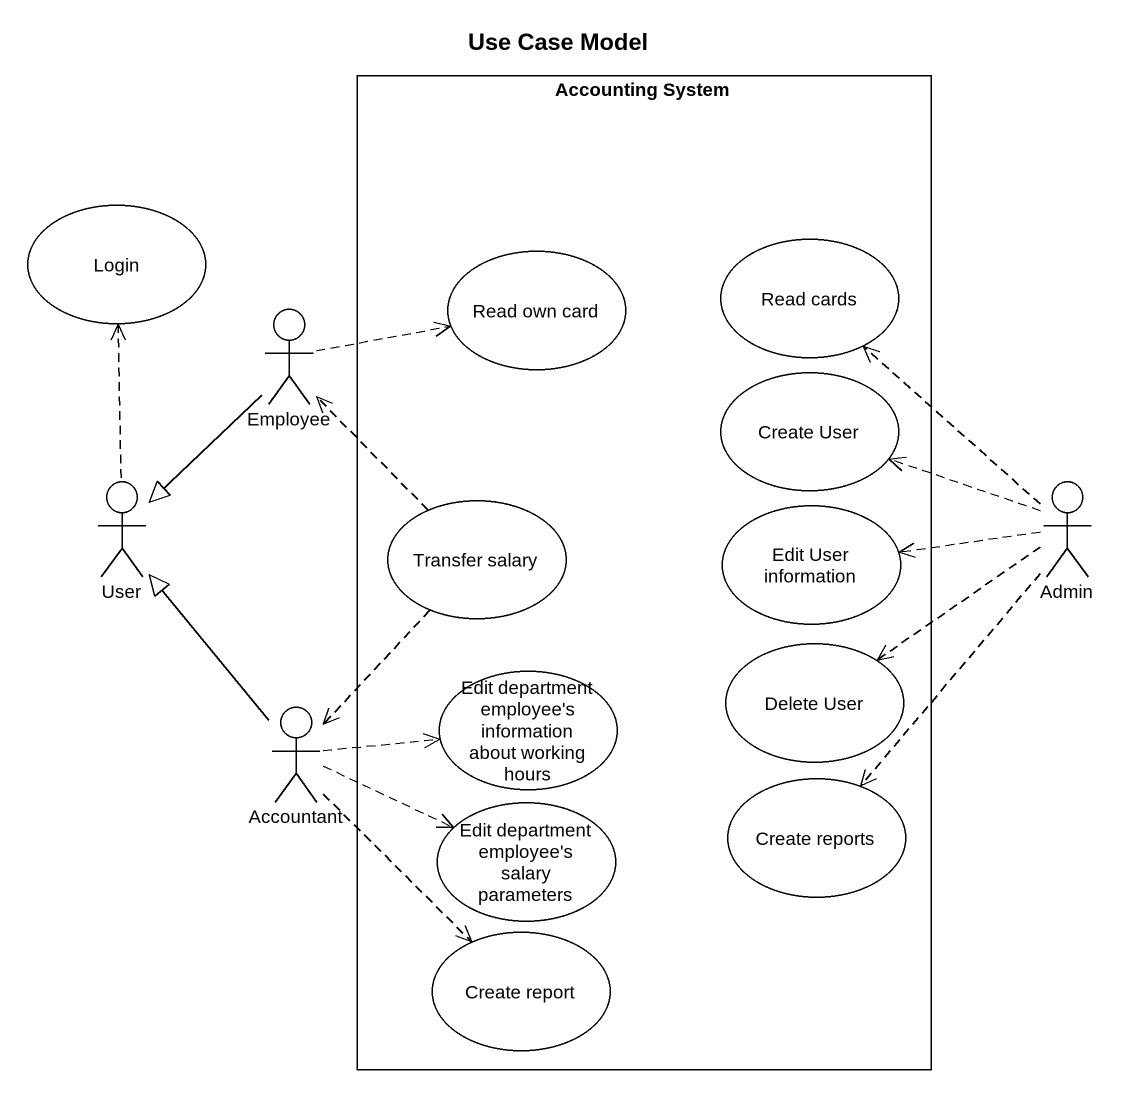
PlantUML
@startuml
title Use Case Model
rectangle "Accounting System" as Accounting_System {
  usecase "Read own card" as Read_own_card
  usecase "Read cards" as Read_cards
  usecase "Create User" as Create_User
  usecase "Transfer salary" as Transfer_salary
  usecase "Edit User information" as Edit_User_information
  usecase "Edit department employee's information about working hours" as Edit_department_employee_s
  usecase "Delete User" as Delete_User
  usecase "Edit department employee's salary parameters" as Edit_department_employee_s_2
  usecase "Create reports" as Create_reports
  usecase "Create report" as Create_report
}
usecase Login
actor Employee
actor User
actor Admin
actor Accountant
Employee .right.> Read_own_card
Employee --|> User
User .up.> Login
Transfer_salary .up.> Employee
Transfer_salary ..> Accountant
Admin .up.> Read_cards
Admin .left.> Create_User
Admin .left.> Edit_User_information
Admin .left.> Delete_User
Admin ..> Create_reports
Accountant -up-|> User
Accountant .right.> Edit_department_employee_s
Accountant .right.> Edit_department_employee_s_2
Accountant ..> Create_report
@enduml
